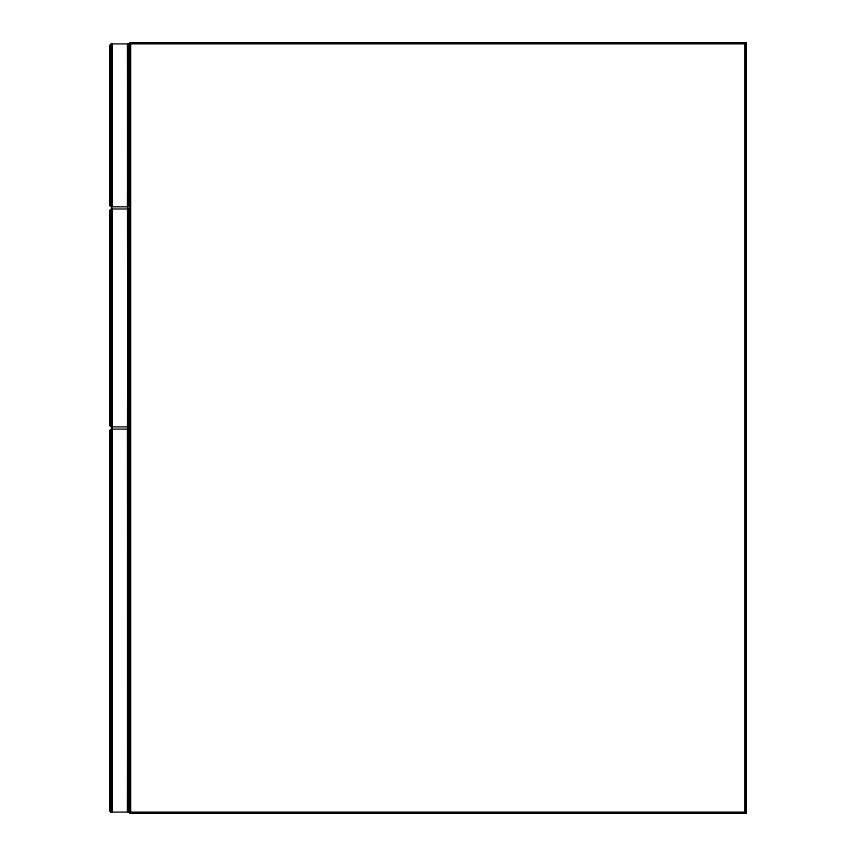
<?xml version="1.0" encoding="UTF-8"?>
<svg xmlns="http://www.w3.org/2000/svg" width="856" height="856" viewBox="0 0 856 856"><rect width="100%" height="100%" fill="white"/><g stroke="black" fill="none" stroke-linecap="round" stroke-linejoin="round"><path stroke-width="1.28" d="M128.293 811.435C130.808 808.299 129.417 812.44 127.544 812.098L112.115 812.098L112.136 429.102L127.565 429.102C129.427 428.781 130.797 432.901 128.293 429.765M129.748 45.903L129.042 44.48L127.565 43.902L127.544 206.788C131.075 202.423 129.887 206.842 127.544 206.788L112.115 206.788L112.136 43.902L127.565 43.902C129.427 43.581 130.797 47.701 128.293 44.566M129.748 813.2L129.759 42.811L746.068 42.8L746.068 813.2L129.748 813.2L129.748 42.8L130.626 43.677L745.18 43.677L746.058 42.811L746.058 813.189L745.18 812.323L130.626 812.323L129.759 813.189L129.748 42.8M109.932 204.777L110.895 206.403L112.136 206.788L112.136 43.902L110.649 44.469L109.932 45.903L109.932 204.777C109.461 206.114 112.767 207.12 111.473 206.692L111.473 43.998L112.115 43.902L111.473 206.692M128.293 426.235C130.808 423.099 129.417 427.24 127.544 426.898L111.473 426.802L112.136 208.982L127.565 208.982C129.427 208.661 130.797 212.78 128.293 209.656L129.748 211.186M111.387 426.235L109.932 424.897L110.424 426.085L112.115 426.898L112.136 208.982L110.649 209.56L109.932 210.993L109.932 424.897L110.638 426.32L112.136 426.898L112.136 208.982L109.985 210.672M111.473 812.002L112.136 429.102L110.649 429.669L109.932 431.103L109.932 810.097C109.461 811.435 112.767 812.43 111.473 812.002L111.473 429.198L112.115 429.102L109.985 430.782M127.886 206.756L127.544 43.902L128.207 43.998L128.207 206.692L127.565 206.788L128.207 43.998M127.886 426.877L127.544 208.982L128.207 209.089L127.544 426.898L129.695 425.218M127.886 812.077L127.544 429.102L128.207 429.198L127.544 812.098L129.042 811.52L129.748 810.097M111.794 43.923L109.932 45.903L111.387 44.566M129.588 205.408L127.544 206.788M109.985 45.582L109.985 205.098M130.626 42.811L129.748 43.902L130.626 42.811L130.626 813.2L129.748 812.098L130.626 813.189M745.822 812.804L745.18 813.189L745.18 42.8L745.822 43.196M109.932 211.186L111.398 209.72L109.932 210.993M109.932 431.103L111.387 429.765M111.794 209.014L111.473 426.802M129.845 42.896L745.972 42.896L745.897 813.04L129.909 813.04M745.811 43.046L129.994 43.046L129.994 812.954M745.597 43.271L130.219 43.271L130.219 812.729M130.487 43.538L745.33 43.538L745.33 812.462L130.487 812.462M130.101 812.847L745.715 812.847L745.715 43.153M111.815 426.877L110.413 426.085L110.413 209.806M112.136 812.098C111.687 813.018 107.942 808.289 111.387 811.435M127.886 209.014L129.695 210.672M128.207 429.198L127.565 429.102L127.544 812.098L128.207 812.002L128.207 429.198L129.748 431.103M110.413 44.715L110.413 205.964L111.173 206.564L111.173 44.116M111.173 426.684L110.413 426.085L111.173 426.684L111.173 209.206M110.413 429.915L110.413 811.285L111.173 811.884L111.173 429.316M110.413 205.964L111.173 206.564M110.413 811.285L111.173 811.884M109.985 810.418L110.092 430.472M745.469 43.399L745.469 812.601L130.347 812.601L130.347 43.399M129.449 44.983L129.449 205.697M129.449 210.073L129.449 425.817M129.449 430.183L129.449 811.017M129.267 44.715L129.267 205.964M129.267 209.806L129.267 426.085L127.565 426.898L128.207 426.802L128.207 209.089M129.267 429.915L129.267 811.285M129.042 44.48L129.042 206.21M129.042 209.57L129.042 426.32M129.042 429.68L129.042 811.52M128.785 44.277L128.785 206.403M128.785 209.367L128.785 426.523M128.785 429.477L128.785 811.723M128.507 44.116L128.507 206.564M128.507 209.206L128.507 426.684M128.507 429.316L128.507 811.884M110.895 44.277L110.895 206.403M110.895 209.367L110.895 426.523M110.895 429.477L110.895 811.723M110.638 44.48L110.638 206.21M110.638 209.57L110.638 426.32M110.638 429.68L110.638 811.52M110.231 44.983L110.231 205.697M110.231 210.073L110.231 425.817M110.231 430.183L110.231 811.017M110.092 210.362L110.092 425.528"/></g></svg>
